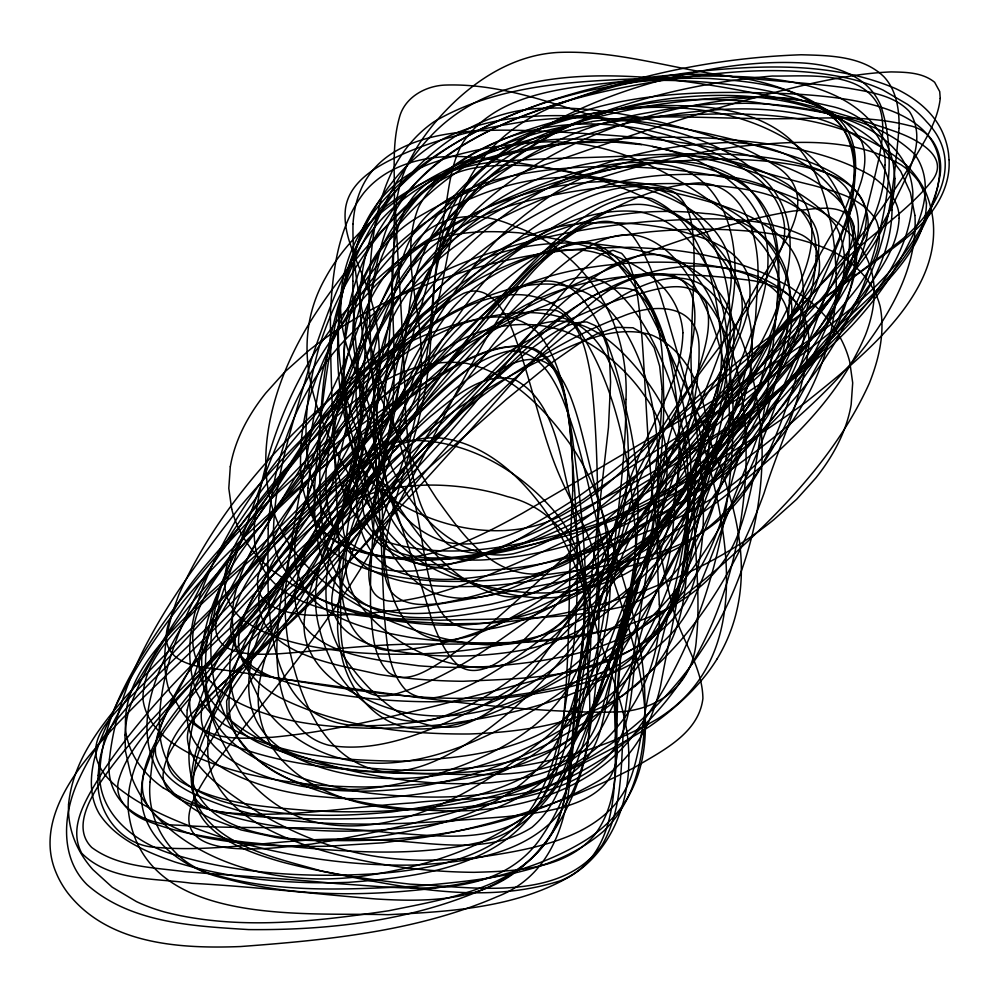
<?xml version="1.0" encoding="UTF-8"?>
<svg xmlns="http://www.w3.org/2000/svg" width="999" height="999" viewBox="0 0 999 999"><rect width="100%" height="100%" fill="white"/><g stroke="black" fill="none" stroke-linecap="round" stroke-linejoin="round"><path stroke-width="1.5" d="M230.294 466.695L228.796 488.311L231.718 509.178M937 189.46C958.004 106.98 850.274 97.565 794.617 93.968C707.317 90.385 614.422 89.648 534.915 130.981C474.6 163.961 429.87 218.893 394.992 277.01C368.194 326.611 338.012 377.859 333.941 435.314A417.282 234.54 -13.2 0 0 335.302 460.564C342.345 504.632 369.967 550.249 415.022 562.937C477.997 574.1 533.141 529.657 583.891 499.1C679.37 430.094 787.999 378.097 872.414 294.605C903.196 262.799 931.08 224.962 938.923 180.432C945.229 157.58 934.152 130.195 908.965 125.549C860.364 113.074 809.602 120.005 760.027 118.556C703.933 118.157 647.502 113.636 591.695 121.553M356.131 442.07C348.601 482.392 323.926 540.434 368.082 568.581C401.985 586.838 442.045 587.187 479.595 586.363C519.455 584.315 559.29 577.622 596.903 564.01A140.547 78.996 -13.2 0 0 634.253 546.166C690.321 513.274 718.181 452.122 758.915 404.245C794.055 359.615 839.422 316.758 848.388 258.004A349.413 196.403 -13.2 0 0 846.54 215.796C842.519 198.888 834.365 183.117 823.276 169.768A303.034 170.33 -13.2 0 0 804.17 151.174C745.591 105.969 666.108 100.862 595.541 112.825A247.315 139.011 -13.2 0 0 555.407 121.528C526.073 129.445 497.365 140.16 470.866 155.157M849.2 209.003C856.355 181.468 857.754 149.488 840.659 125.162C810.114 86.713 755.906 81.718 710.326 78.546A283.266 159.216 -13.2 0 0 669.193 78.983L655.232 79.982A273.589 153.784 -13.2 0 0 620.192 84.403L589.035 90.534A290.047 163.037 -13.2 0 0 520.354 111.501C458.553 135.365 399.338 173.364 364.985 231.456C321.403 305.719 335.676 399.575 376.348 471.778C407.08 519.542 443.656 583.666 504.607 596.403A38.274 21.516 -13.2 0 0 535.377 592.282C608.853 556.043 648.688 476.511 700.799 416.833C734.165 375.362 773.401 338.923 805.456 296.391M936.65 190.372C912.099 271.416 837.512 322.29 770.042 366.208C688.036 416.121 605.294 464.885 522.377 513.286C465.472 544.418 378.022 591.283 328.933 521.578C297.003 469.105 303.047 403.271 319.255 346.591C341.97 273.751 389.622 208.391 455.044 168.369M717.182 658.803C777.047 559.14 712 445.442 669.829 352.722C650.786 316.096 634.69 274.775 601.111 248.788C585.889 237.25 564.947 242.345 551.311 253.921C523.976 276.461 505.344 307.28 487.087 337.15C448.489 402.997 417.182 472.789 378.633 538.661C342.782 601.198 299.488 659.065 253.933 714.784C232.405 741.957 208.679 768.144 193.531 799.625C164.423 866.17 278.996 847.177 311.313 844.13C429.245 824.45 547.789 791.108 649.462 726.523A269.143 151.274 -13.2 0 0 717.17 658.803M647.876 674.05C687.399 635.314 687.662 577.322 687.649 525.924C688.761 467.632 718.144 415.209 727.509 358.441C736.126 306.768 725.898 248.639 689.26 209.403C644.068 161.788 575.786 198.813 532.167 228.671C470.517 272.215 415.459 326.823 377.61 392.532C346.591 450.711 317.657 510.389 275.774 561.863C261.089 583.166 245.829 605.194 240.047 630.819C231.818 662.212 258.753 687.949 284.852 699.949C342.232 727.06 406.868 734.452 469.705 733.978C522.814 732.03 578.184 724.163 623.726 694.854L635.189 686.113M470.204 155.607C441.446 173.514 416.658 196.915 392.27 220.192A756.056 424.962 -13.2 0 0 319.131 308.192C269.805 380.244 237.287 486.688 301.586 560.427C335.077 597.527 381.143 620.704 428.671 634.44C476.073 648.438 537.812 654.957 572.04 610.889C594.33 583.466 605.968 549.562 618.743 517.095C633.304 477.16 652.996 439.185 677.422 404.395C711.55 354.258 753.546 308.841 779.07 253.296C794.729 223.739 775.137 188.524 748.763 172.015C671.965 122.115 565.446 105.669 481.98 148.739C431.293 174.088 390.809 219.892 375.886 274.962C362.15 320.092 366.608 367.757 360.951 414.023A822.127 462.112 -13.2 0 1 356.131 442.07M538.299 130.32C468.856 167.482 416.196 232.755 408.803 313.074C402.085 357.917 398.726 403.446 386.7 447.34C381.705 466.308 375.686 485.114 373.251 504.645C361.775 559.89 425.611 560.976 463.012 556.206C531.63 548.401 599.15 529.395 661.6 499.862A312.525 175.662 -13.2 0 0 701.186 478.184C762.487 440.621 812.986 386.001 846.353 322.365A769.779 432.679 -13.2 0 0 864.597 282.242C883.041 226.711 899.912 162.675 880.643 105.345C866.832 72.815 828.446 63.599 796.415 62.687C749.999 61.001 703.746 68.981 659.015 80.844A313.986 176.486 -13.2 0 0 538.274 130.307M600.761 672.839C645.366 656.967 678.034 615.958 683.129 568.681C688.286 535.014 692.419 501.036 702.884 468.469C713.199 432.992 725.586 397.552 727.484 360.339A562.837 316.358 -13.2 0 0 725.449 321.978A588.773 330.931 -13.2 0 0 718.331 292.869C706.318 255.369 678.658 217.732 637.3 211.551C583.154 206.581 533.828 237.088 489.473 264.236C436.301 299.363 386.925 340.946 346.478 390.372C312.512 432.33 282.605 477.497 246.666 517.857C221.553 551.635 105.569 655.082 207.567 667.969C331.356 682.717 459.715 721.128 582.405 679.707A176.511 99.213 -13.2 0 0 600.774 672.851M641.67 144.668L616.433 142.233L575.923 142.545A241.358 135.664 -13.2 0 0 534.153 147.365C482.892 156.356 430.532 173.127 391.67 209.241C359.652 238.724 340.384 278.821 325.649 319.106A2407.353 1353.133 -13.2 0 0 311.563 359.141C295.042 417.257 273.401 476.136 273.389 537.175C277.247 589.46 335.277 609.827 379.083 618.169A284.378 159.84 -13.2 0 0 412.437 622.901C502.21 634.103 596.678 604.919 652.684 531.493C696.94 480.881 718.718 416.333 743.181 354.907C759.74 312.15 779.819 262.687 759.29 217.732A280.894 157.892 -13.2 0 0 741.058 191.333C696.803 145.717 628.771 139.585 568.681 139.011C499.812 139.56 433.766 169.056 381.356 212.575A312.437 175.612 -13.2 0 0 357.417 234.902A300 168.619 -13.2 0 0 325.524 277.772C278.871 359.64 329.52 450.899 378.084 518.444C396.74 546.628 424.625 568.381 457.018 578.421A262.512 147.552 -13.2 0 0 487.45 586.713C549.512 600.899 623.626 593.119 665.908 540.372C707.779 488.686 749.238 436.538 789.06 383.241C817.494 338.536 864.135 280.132 835.576 225.2C792.294 171.766 715.309 161.913 652.335 146.453M193.794 755.569C222.028 768.868 252.622 776.073 283.316 780.968A413.673 232.517 -13.2 0 0 365.522 787C455.631 784.852 573.738 773.451 619.88 683.328C661.788 615.122 695.729 537.225 690.247 455.469C685.789 396.303 668.818 337.487 638.836 286.126C627.597 268.606 613.823 250.274 593.194 243.619C569.83 237.7 548.563 253.908 531.93 268.281C461.014 337.475 407.58 422.889 332.267 488.024C289.186 527.872 243.257 564.522 200.649 604.894C175.512 631.056 143.319 659.54 142.919 698.701C145.105 718.855 159.478 734.577 175.749 745.229A242.445 136.276 -13.2 0 0 193.806 755.569M163.299 787.886C249.138 837.886 359.103 838.186 454.32 820.554C499.463 810.614 546.79 790.159 571.078 748.613C626.298 648.813 654.57 530.157 627.884 417.282C618.468 375.199 608.741 330.419 580.407 296.516C535.489 250.112 479.17 319.955 447.04 348.464C369.518 432.505 294.355 518.956 208.117 594.43C171.204 632.579 118.644 675.374 126.149 734.502M809.914 301.236L789.56 286.626L765.696 274.138A321.578 180.757 -13.2 0 0 665.809 249.3L631.393 247.277L595.691 247.939A321.578 180.757 -13.2 0 0 473.951 268.531L438.598 279.87L404.695 293.419A321.578 180.757 -13.2 0 0 307.605 351.561L284.815 371.928L265.672 393.206A321.578 180.757 -13.2 0 0 230.319 466.695M905.868 164.698C838.923 107.967 741.882 111.676 659.39 116.271A431.73 242.67 -13.2 0 0 583.903 127.048C553.871 133.067 524 140.347 495.179 150.787C465.01 161.801 433.229 177.41 418.444 207.555C398.951 256.918 422.39 309.428 421.303 360.177C423.089 420.129 397.028 475.487 378.321 531.068C367.42 560.177 355.931 609.852 405.681 600.124C449.225 592.969 489.897 574.612 530.207 557.417C626.448 513.848 720.604 464.41 806.093 402.023C865.634 354.17 962.337 279.683 925.461 191.646M210.739 681.655C166.358 635.526 213.836 575.649 247.228 539.91C300.886 483.441 361.551 434.29 417.807 380.507C457.629 343.219 493.818 302.31 533.166 264.548C557.355 242.133 582.842 219.156 614.535 208.167A43.769 24.6 -13.2 0 1 646.178 204.895C681.468 210.302 708.666 237.637 727.122 266.533A542.245 304.795 -13.2 0 1 742.057 295.991C777.459 380.681 710.614 458.229 694.068 538.536C684.115 576.261 672.552 615.359 645.841 644.979C595.966 697.577 520.192 712.699 451.423 723.388A368.444 207.093 -13.2 0 1 370.204 728.234C325.137 727.11 278.421 722.926 237.612 702.21A208.104 116.97 -13.2 0 1 210.814 681.618M163.249 787.911A227.735 128.009 -13.2 0 1 126.286 734.465M454.932 168.294A219.33 123.277 -13.2 0 1 591.695 121.741M905.918 164.673A268.818 151.099 -13.2 0 1 925.386 191.658M647.851 674.038A167.145 93.956 -13.2 0 1 635.214 686.113M849.275 209.003A494.355 277.872 -13.2 0 1 805.331 296.366M231.743 509.178A321.578 180.757 -13.2 0 0 271.603 569.954L291.933 584.565L315.796 597.052A321.578 180.757 -13.2 0 0 415.684 621.89L450.099 623.9L485.801 623.251A321.578 180.757 -13.2 0 0 607.542 602.659L642.894 591.321L676.798 577.772A321.578 180.757 -13.2 0 0 773.888 519.63L796.665 499.263L815.821 477.984A321.578 180.757 -13.2 0 0 851.173 404.495L852.696 382.879L849.774 362.013A321.578 180.757 -13.2 0 0 809.889 301.236M98.152 775.311C94.73 810.651 120.417 846.69 157.68 847.477C226.211 853.158 294.318 835.326 362.962 839.747C418.281 838.323 482.03 859.128 531.967 827.334C565.459 798.85 569.967 751.86 581.655 712.212C593.968 663.461 608.104 614.335 608.466 563.661C608.891 519.517 593.481 476.236 567.669 440.684C542.32 406.156 509.165 372.789 465.934 363.224C389.185 353.771 330.632 419.667 283.704 470.804C232.705 530.981 189.648 597.302 148.114 664.223C132.168 691.832 112.075 717.844 102.497 748.676A273.002 153.446 -13.2 0 0 99.238 763.261L98.152 775.311M150.075 781.992C146.004 824.15 173.863 865.509 215.709 875.037C280.694 893.693 349.45 889.31 416.196 886.225C480.419 879.919 552.135 875.474 603.296 831.455C639.185 797.377 646.028 744.879 644.867 697.801C643.818 618.468 608.516 545.679 590.796 469.592C584.59 444.842 579.557 419.68 570.204 395.866C564.023 381.106 555.382 364.223 538.673 359.752C513.561 356.468 492.42 375.062 473.326 388.648C447.964 408.778 424.662 431.343 401.348 453.758C329.096 527.36 244.143 590.122 185.614 676.111A471.341 264.935 -13.2 0 0 161.601 724.412A510.839 287.138 -13.2 0 0 152.697 757.542L150.075 781.992M352.934 281.268C351.76 327.997 361.213 374.225 360.564 420.941C360.277 454.258 350.699 486.413 340.634 517.869C323.139 564.772 316.233 621.653 348.976 663.836C373.738 697.976 412.587 732.941 457.917 726.473C521.078 707.067 551.66 639.785 588.823 590.696C623.813 538.311 663.523 489.373 702.409 439.885C733.391 397.952 769.954 355.756 779.407 302.884C784.715 269.468 763.261 240.085 737.349 221.641C678.408 173.976 606.78 133.878 528.234 143.169A217.445 122.215 -13.2 0 0 496.116 146.666C475.986 149.813 456.019 154.395 436.875 161.451C384.677 177.56 351.348 227.285 352.934 281.268M379.27 353.184C380.656 398.451 370.03 444.155 379.707 488.998C386.775 520.866 409.078 547.115 436.313 564.16A339.76 190.971 -13.2 0 0 458.379 576.435C487.774 590.384 520.292 599.637 553.071 597.589A62.75 35.265 -13.2 0 0 586.563 589.735C668.393 550.362 702.859 459.29 763.036 396.278C802.484 348.002 849.412 300.986 866.383 239.273C881.555 172.365 794.455 157.293 748.576 143.506C671.565 123.327 590.884 109.378 511.525 123.726A302.56 170.067 -13.2 0 0 475.374 130.807C445.379 137.937 415.584 147.003 388.099 161.176C369.318 171.054 349.063 185.352 345.579 207.904C342.769 228.783 351.66 248.739 359.203 267.682C371.303 294.593 378.971 323.564 379.27 353.184M382.28 508.791C383.703 554.308 382.205 633.291 442.257 640.509C474.3 639.822 502.959 622.689 529.795 606.843C565.709 584.203 599.013 557.692 630.956 529.795A1167.781 656.393 -13.2 0 0 679.195 484.827C767.095 402.947 823.039 294.33 861.076 181.83C865.009 168.394 867.169 153.247 860.876 140.16C842.07 109.778 804.332 100.537 772.015 91.858C723.139 81.294 672.827 78.584 622.964 81.369C567.907 87.775 497.777 91.783 463.324 141.958C453.946 157.83 450.537 176.236 447.702 194.206C431.543 300.287 381.081 399.812 382.28 508.791M392.12 271.416C391.533 334.852 401.848 400.174 381.493 461.738C367.844 508.004 337.462 548.938 331.893 597.477C329.495 632.117 367.282 646.753 395.616 650.998C432.48 657.504 470.379 657.479 507.43 652.509C552.322 646.902 596.553 627.747 626.286 592.782C657.979 556.281 676.373 510.988 700.761 469.767C733.94 413.062 780.519 366.121 819.804 313.861C844.492 280.594 872.976 234.927 849.899 193.519L848.126 190.609A111.563 62.712 -13.2 0 0 844.642 185.926C831.555 172.04 812.237 166.845 794.292 162.45C742.944 151.124 689.959 153.309 637.799 155.407C592.132 158.192 546.291 157.642 500.674 161.401C476.361 163.474 451.723 168.294 430.581 181.081C400.437 200.275 392.445 238.049 392.12 271.416M587.549 636.375C586.838 674.15 593.656 712.212 586.638 749.712A507.979 285.527 -13.2 0 1 580.344 774.974C568.568 811.25 548.439 845.803 518.406 869.904C478.708 901.897 424.575 901.922 376.223 898.988C314.735 893.943 253.446 886.637 191.82 883.278C154.97 877.984 110.04 881.555 81.756 853.271C66.796 825.499 88.836 795.154 102.735 771.64C140.197 716.058 187.088 667.544 236.326 622.34C311.313 555.819 384.877 487.712 455.656 416.708C481.356 392.058 507.18 367.382 535.464 345.666C550.899 334.94 567.082 321.428 586.975 322.003L596.078 325.986L602.722 334.465L607.167 346.94L609.702 362.949L610.589 382.018L608.466 427.422L590.347 587.624L587.549 636.375M732.904 402.897C735.401 516.52 706.455 633.291 639.66 726.36C595.629 792.856 510.839 814.684 434.952 810.476C387.387 808.753 339.573 800.686 295.554 782.105C273.164 771.827 250.412 758.691 237.263 737.1C230.032 724.412 228.022 709.365 229.408 694.967C234.84 645.991 264.985 604.045 296.291 567.732C351.611 505.756 415.272 451.998 472.652 391.995C514.398 350.299 553.708 305.045 602.722 271.541C626.823 255.045 660.664 246.216 685.814 265.434C723.363 300.062 729.332 354.732 732.904 402.897M949.05 159.69C950.898 192.258 929.045 219.967 904.857 239.211C852.085 280.095 795.092 315.434 745.391 360.352C688.211 408.204 633.166 458.966 571.553 501.211C534.977 524.562 492.907 550.661 447.577 542.42C410.514 532.779 386.113 498.913 371.503 465.497A623.151 350.262 -13.2 0 1 361.975 437.812C351.436 399.363 356.518 358.953 364.947 320.654C372.103 291.221 375.711 260.901 385.377 232.118C419.642 141.371 532.13 110.814 615.109 86.413A411.089 231.069 -13.2 0 1 700.661 71.179C765.584 64.76 834.315 62.525 895.554 88.561C915.983 98.314 935.214 113.499 943.693 135.127A231.481 130.107 -13.2 0 1 948.513 153.409L949.05 159.69M360.152 294.068C357.592 369.33 396.903 437.225 436.413 498.426C460.214 531.231 488.174 572.827 533.091 574.088C593.156 565.384 630.282 508.503 668.194 466.92C723.326 399.163 775.561 328.671 838.074 267.357C866.845 236.488 904.282 214.585 931.105 181.893C952.272 156.556 915.434 138.724 895.903 131.756C820.454 105.27 741.733 87.675 662.312 78.684C584.565 71.691 493.131 73.701 434.29 132.505C408.354 158.629 389.435 191.021 375.399 224.837A544.193 305.881 -13.2 0 0 361.626 277.148L360.152 294.068M141.558 789.56C137.712 836.975 183.204 869.18 224.8 878.471C291.059 896.602 360.926 896.515 428.758 888.848C482.842 881.393 537.937 869.517 584.989 840.621C682.504 779.183 639.572 658.141 610.164 570.616C592.719 514.198 585.102 454.92 562.949 399.95C553.384 376.923 536.463 347.34 507.117 351.386C461.875 362.837 430.569 401.361 399.15 433.254C325.761 515.172 263.311 606.006 192.62 690.159C174.063 713.111 154.595 736.7 145.717 765.346A261.089 146.753 -13.2 0 0 141.546 789.56M215.921 623.289C212.487 658.266 257.193 654.532 279.945 653.721C328.771 650.112 377.435 643.418 426.498 644.118C472.402 643.968 518.531 644.617 564.148 638.636C591.783 634.815 621.016 629.32 642.457 610.002C679.732 573.776 669.63 517.632 679.245 471.191C690.534 410.851 726.161 357.729 733.416 296.391C739.285 250.262 730.656 190.821 683.366 169.405C621.303 148.814 556.068 178.022 499.113 201.736A369.655 207.78 -13.2 0 0 458.404 222.802C374.975 266.92 317.207 346.029 282.38 432.03C265.397 470.941 251.361 511.038 237.312 551.073C229.97 574.987 218.219 598.076 215.921 623.289M304.358 619.692C301.398 647.702 319.78 672.627 342.782 686.538A254.171 142.869 -13.2 0 0 368.831 700.324C447.502 737.462 539.91 704.457 596.977 643.943C661.588 586.138 691.92 503.896 725.124 426.448A777.259 436.888 -13.2 0 1 744.854 391.046C766.358 355.931 791.433 322.789 808.74 285.252C819.317 262.812 826.248 231.268 804.807 212.737C771.39 188.012 727.447 186.301 687.499 183.741C633.766 182.48 579.782 187.862 527.634 200.986C471.366 214.498 415.109 245.979 390.646 300.899C370.392 345.03 366.396 394.006 358.304 441.283C352.622 478.246 341.695 514.21 326.398 548.301C316.92 571.303 306.381 594.58 304.358 619.692M314.36 490.921C314.198 526.048 316.121 566.62 343.768 592.107C385.077 624.437 442.632 612.749 490.172 604.345A246.753 138.699 -13.2 0 0 533.129 592.532C581.593 577.135 627.672 550.224 658.553 509.04C695.092 457.754 726.947 403.121 757.904 348.326C785.988 297.902 811.55 223.376 762.175 177.372C733.303 150.075 694.73 136.039 656.743 126.873A374.513 210.502 -13.2 0 0 621.366 120.255C562.3 112.687 498.788 111.701 444.08 138.424C398.151 162.138 369.642 208.716 353.072 256.169C328.883 331.855 320.142 411.963 314.36 490.921M584.527 602.26C584.328 652.934 575.224 702.984 571.453 753.421C570.591 810.314 556.58 873.775 497.115 896.69C416.471 931.48 327.322 940.034 240.584 946.54C180.182 948.875 107.88 944.667 67.645 892.806A267.145 150.162 -13.2 0 1 56.181 872.864C37.113 828.571 66.034 782.854 94.018 749.887C129.783 707.654 171.678 671.303 210.839 632.355C250.649 595.392 281.231 548.938 325.274 516.545C368.619 484.328 426.049 480.219 477.672 489.273A226.174 127.123 -13.2 0 1 507.567 496.665C555.344 507.679 588.211 553.646 584.527 602.26M615.259 738.061C615.796 788.898 616.258 857.941 560.414 880.743C482.729 905.706 399.275 886.563 321.541 871.066C273.152 856.805 194.605 842.669 191.196 779.42C194.83 724.2 232.617 679.258 264.31 636.675C302.41 589.023 344.305 544.542 381.78 496.378C421.291 445.641 468.956 401.236 523.638 367.22C554.907 347.465 587.437 329.245 622.227 316.446C652.272 303.646 697.789 301.848 699.025 345.729C700.611 409.365 674.612 469.418 656.218 529.208C643.556 567.469 630.057 605.694 622.639 645.404A1070.254 601.573 -13.2 0 0 618.806 670.242L616.108 702.971L615.259 738.061M625.961 399.463C625.973 461.863 616.021 523.638 610.252 585.639C608.816 644.792 588.099 705.381 539.597 742.419C475.661 792.594 389.598 844.217 305.532 819.555C250.387 799.387 214.423 744.193 204.221 688.086C191.883 624.537 226.885 565.147 266.795 518.843C291.596 487.612 315.884 455.569 333.641 419.692C360.814 365.422 373.738 304.483 407.242 253.371C430.731 213.424 476.511 208.466 514.697 226.398C588.086 251.885 629.432 323.626 625.961 399.463M694.38 492.457C692.644 541.483 701.46 590.496 696.378 639.447C693.518 685.314 656.73 712.574 612.3 712A161.151 90.572 -13.2 0 1 603.096 712.2L590.871 712.125C486.176 709.702 382.592 692.282 278.996 678.421C258.167 676.198 237.612 662.737 234.89 640.696A313.211 176.049 -13.2 0 1 234.166 598.576C242.944 554.745 270.392 517.981 296.453 482.817C327.697 442.507 359.378 402.51 388.811 360.839C436.251 290.796 505.694 222.64 596.028 222.914C625.874 221.853 655.906 224.825 684.827 232.355C709.128 239.285 737.474 249.088 747.739 274.525C756.855 308.241 736.713 340.509 725.074 370.966C707.929 409.303 694.68 450.062 694.38 492.457M853.983 226.348C853.633 248.651 840.309 267.982 830.706 287.312C808.628 326.91 790.184 368.394 773.713 410.601C744.392 491.908 702.734 570.504 638.361 629.595A595.242 334.578 -13.2 0 1 577.634 680.381C496.253 740.109 370.829 806.78 280.682 725.561A291.82 164.036 -13.2 0 1 260.264 700.948L251.798 683.004L249.3 673.813A209.278 117.632 -13.2 0 1 249.088 646.765C260.452 597.677 299.575 562.4 326.448 521.64C361.65 469.792 385.427 409.016 433.578 366.933C491.171 319.205 561.8 290.784 629.045 259.64A501.985 282.155 -13.2 0 1 660.839 247.315C703.995 231.968 748.051 218.419 793.331 211.014C812.362 209.715 848.388 200.087 853.983 226.348M68.569 804.332C67.92 817.319 70.355 830.369 75.4 842.344A283.216 159.191 -13.2 0 0 92.87 869.617L112.225 887.199L136.413 901.573A215.309 121.029 -13.2 0 0 164.311 911.937C237.762 930.818 314.81 921.565 388.773 910.751C449.987 898.126 529.008 886.662 557.629 822.514C575.087 773.863 570.104 720.853 579.258 670.479C583.416 628.496 590.609 584.015 574.188 543.668A366.246 205.856 -13.2 0 0 558.903 516.845C522.202 471.091 464.385 436.838 404.345 440.771C342.307 450.025 304.795 506.768 265.996 550.137C227.322 595.966 182.218 635.701 141.234 679.357C109.253 715.109 73.439 754.407 68.569 804.332M109.453 759.153C104.246 800.873 139.573 824.837 177.972 825.174C249.201 830.194 320.879 824.275 391.945 833.016C441.758 835.651 506.555 846.977 540.809 800.748C570.741 756.33 574.537 700.474 582.492 649.063A1632.453 917.569 -13.2 0 0 585.402 603.433C586.55 546.765 579.145 490.409 571.977 434.328C566.196 399.388 561.363 361.426 538.186 333.104C508.841 302.547 461.213 321.653 429.582 338.399C355.756 380.794 294.917 442.107 240.185 506.555C182.917 581.006 119.793 662.687 109.453 759.153M124.962 735.064L125.487 751.323L130.857 774.862A339.473 190.809 -13.2 0 0 186.064 841.233C224.763 866.782 271.478 878.171 317.482 878.908A195.692 110.002 -13.2 0 0 356.044 877.035C419.867 868.655 485.264 849.475 535.651 807.891C569.343 779.732 576.336 734.302 580.307 693.156C584.902 654.095 597.902 616.008 597.215 576.386C596.503 541.483 575.599 512.012 562 481.168A990.009 556.468 -13.2 0 1 550.998 453.708C537.512 415.147 529.095 374.987 514.897 336.663C507.367 315.821 491.483 281.98 463.798 293.294C433.778 308.666 413.648 337.275 392.357 362.437C368.519 392.545 346.029 423.688 322.252 453.846C259.265 539.572 164.648 607.005 128.859 710.227A314.498 176.773 -13.2 0 0 124.962 735.064M319.692 449.375C320.467 504.47 314.173 580.844 373.826 608.803A105.332 59.203 -13.2 0 0 408.591 617.145C442.17 619.605 475.786 614.06 508.341 606.206A268.631 150.999 -13.2 0 0 547.639 594.58C610.701 574.313 671.852 533.279 694.155 468.106C715.409 410.264 720.242 346.416 752.734 292.844C772.964 255.619 830.181 198.476 773.164 164.335C739.547 142.445 699.987 132.455 661.588 122.49C623.576 113.337 584.527 106.581 545.279 108.279C476.498 108.716 418.381 155.345 381.968 210.389A523.101 294.018 -13.2 0 0 371.128 227.485C332.242 294.243 320.467 373.139 319.692 449.375M394.318 204.92C394.642 305.731 383.429 406.031 375.162 506.356C372.477 539.547 369.755 572.814 370.592 606.131C372.277 628.746 371.878 655.244 388.711 672.639C407.405 685.514 429.333 668.955 445.429 659.19C477.097 637.137 505.457 610.826 534.115 585.089C594.055 529.545 656.181 476.448 718.431 423.526C767.607 380.294 818.993 338.311 858.803 285.864C871.49 267.07 885.776 243.456 876.223 220.28C869.442 208.953 858.441 201.586 846.653 196.216C835.651 191.646 824.163 188.399 812.686 185.29C741.57 168.282 672.827 143.094 603.758 119.368C552.047 103.234 499.425 82.979 444.405 85.102C424.538 86.139 404.033 97.977 399.213 118.257C391.446 146.453 395.154 176.099 394.318 204.92M616.995 724.138C616.346 761.975 618.406 804.245 593.918 835.813C564.535 869.53 515.496 871.153 474.038 872.327C420.154 871.852 366.208 864.023 314.648 848.263C277.847 836.001 238.274 819.28 217.07 784.852A215.772 121.279 -13.2 0 1 208.641 761.6C203.521 725.898 220.23 691.733 237 661.35C256.581 627.459 279.595 595.704 303.271 564.585C351.149 506.456 393.681 442.919 450.449 392.844A361.913 203.421 -13.2 0 1 478.946 370.929C522.677 340.921 570.454 316.733 620.454 299.088C645.391 293.519 689.972 272.115 706.181 303.109C713.336 328.846 702.397 355.169 695.591 379.82C673.526 450.537 646.665 519.942 630.744 592.432A1628.457 915.334 -13.2 0 0 621.191 650.287L617.819 692.007L616.995 724.138M628.771 755.893C630.107 801.822 611.538 850.773 571.216 875.736C516.221 907.991 450.274 911.587 388.099 914.697C303.409 912.187 142.22 927.821 128.322 810.601A303.434 170.554 -13.2 0 1 129.608 786.85C141.621 727.047 191.259 685.901 229.995 642.469A1077.684 605.756 -13.2 0 0 248.264 622.19C281.468 583.965 311.788 543.356 344.955 505.094C371.853 473.951 399.637 443.406 430.631 416.271C454.233 397.577 481.705 371.391 514.423 379.445C555.556 401.311 559.403 456.106 570.217 496.416C579.857 544.118 585.664 592.757 599.837 639.435C611.725 677.572 628.821 715.184 628.771 755.893M691.595 337.175C686.026 422.639 722.364 512.312 689.36 594.817C668.593 637 623.289 657.255 579.944 668.668C531.256 681.405 482.517 693.943 433.766 706.368C380.469 719.342 326.86 732.167 272.128 737.287C246.229 737.974 214.81 742.419 194.393 722.814C179.857 693.468 202.547 659.265 210.027 631.331C228.122 588.886 252.572 549.6 275.986 509.977C303.446 462.662 331.631 415.259 368.431 374.463A676.023 379.982 -13.2 0 1 406.88 335.227L451.486 297.04A818.006 459.79 -13.2 0 1 494.992 264.635C528.234 241.558 562.674 219.88 599.55 203.034C622.365 194.168 649.075 180.532 673.388 191.683C692.906 205.045 692.944 231.681 694.043 252.897C694.38 281.019 692.107 309.078 691.595 337.175M295.117 593.968C292.857 654.37 375.636 659.54 418.593 665.784A341.308 191.845 -13.2 0 0 489.248 666.445C550.149 661.738 615.322 651.648 663.998 611.713C693.855 586.625 712.05 550.749 723.288 513.998C737.961 454.395 757.941 396.253 772.589 336.675C782.229 286.725 784.602 226.486 747.302 186.788C698.726 144.318 627.847 164.348 572.302 179.708A271.328 152.51 -13.2 0 0 535.501 193.157L523.801 198.214A248.913 139.91 -13.2 0 0 485.352 218.244C413.536 259.191 363.923 332.879 349.338 413.848C341.72 448.014 334.765 482.579 321.341 515.059C311.263 540.821 297.64 565.996 295.117 593.968M344.468 360.801C342.058 413.161 346.004 476.098 399.163 503.234A266.221 149.638 -13.2 0 0 422.277 514.96C467.669 534.265 522.502 538.399 566.396 512.737C616.608 484.503 652.384 438.111 694.28 399.737A873.925 491.221 -13.2 0 1 728.521 369.555C781.443 324.151 841.732 288.461 895.641 244.393C933.94 216.146 967.169 163.749 926.81 121.965A247.839 139.298 -13.2 0 0 907.616 104.42L883.128 90.11A208.017 116.92 -13.2 0 0 853.483 79.595C790.621 64.261 725.037 71.304 661.813 80.544C595.779 91.309 529.095 107.155 470.654 140.859C393.057 184.79 340.971 270.916 344.468 360.801M778.696 267.095C777.921 311.813 772.002 356.281 765.821 400.524C758.591 442.944 754.62 486.363 740.471 527.235C720.729 589.959 655.769 621.915 595.104 632.379C534.64 644.33 472.127 646.203 411.076 637.562C375.212 631.056 335.826 623.351 309.403 596.153C275.562 551.66 308.304 495.117 326.161 450.911C345.979 406.318 361.938 359.777 387.137 317.757C438.536 226.436 534.902 154.158 643.431 159.99A207.605 116.683 -13.2 0 1 676.136 162.313C704.258 166.296 733.978 173.776 754.62 194.555C773.251 213.649 778.646 241.308 778.696 267.095M100.137 766.695C94.518 813.486 137.75 845.591 178.471 855.806C244.206 875.049 313.848 877.946 381.855 873.326C437.974 868.306 503.421 855.356 534.715 802.984C561.85 756.743 565.571 701.573 573.214 649.712A2086.124 1172.576 -13.2 0 0 576.698 603.821C579.045 544.692 574.862 485.526 569.692 426.648C565.871 399.101 562.762 364.198 535.626 349.225C494.018 336.638 453.484 367.882 418.456 386.213C376.611 412.287 336.838 441.683 299.263 473.588A797.264 448.126 -13.2 0 0 265.572 504.245C226.448 542.669 190.397 584.353 158.903 629.27C131.344 670.729 104.346 715.996 100.137 766.695M342.245 573.051C338.012 610.876 354.957 655.931 400.624 650.062C447.889 646.54 492.145 627.222 535.102 608.528C601.023 578.221 664.098 541.57 722.327 498.214C779.345 453.571 836.588 403.022 865.471 334.94C912.911 212.375 755.719 177.335 668.518 169.38C614.622 164.548 559.752 165.285 506.73 177.01C475.749 184.84 443.007 196.166 421.765 221.341C405.806 240.896 399.463 266.021 394.955 290.334C379.258 384.902 350.749 477.385 342.245 573.051M590.759 637C591.171 676.685 576.785 714.397 572.352 753.508C569.393 775.386 566.608 797.577 558.503 818.256C546.84 850.311 518.781 872.801 488.723 886.9C413.723 920.628 330.12 930.419 248.564 929.582C193.319 926.11 130.544 923.188 87.025 884.627C59.54 857.354 63.087 813.661 78.109 781.031C114.46 700.386 191.533 650.873 247.377 585.289C278.634 550.499 308.404 514.185 343.057 482.642C371.178 457.392 406.693 432.367 446.615 438.823C492.982 447.427 527.996 483.953 552.722 521.965C574.075 556.518 589.934 595.928 590.759 637M662.112 389.248C660.114 511.975 619.467 630.032 582.567 745.841C572.002 776.285 561.401 807.279 543.281 834.215C499.275 903.408 406.755 887.711 337.462 883.665C286.451 878.645 235.264 875.836 184.203 871.603C152.934 867.382 118.069 867.045 91.758 847.477C72.915 828.845 88.799 800.811 100.287 782.692C120.504 752.297 145.854 725.798 171.016 699.512A1871.589 1051.997 -13.2 0 1 221.853 649.25L280.107 596.216L400.836 492.395L506.406 399.338L549.837 363.998L579.133 343.619L596.378 334.128L616.77 327.347L633.016 327.772L645.391 334.79L654.183 347.789L659.652 366.146L662.112 389.248M258.766 598.189C257.043 654.944 336.975 664.21 377.722 674.225A421.266 236.788 -13.2 0 0 463.186 681.281C533.853 677.984 628.221 678.383 671.553 611.663C690.359 579.757 692.407 541.945 701.073 506.73A1076.135 604.882 -13.2 0 1 711.051 471.803C727.809 421.029 753.271 373.788 778.333 326.76C796.503 289.685 824.824 245.592 805.256 203.696A146.079 82.105 -13.2 0 0 787.687 184.403C709.814 136.314 603.384 151.361 533.866 208.129C456.78 263.624 419.755 352.872 372.615 431.655A642.482 361.126 -13.2 0 1 348.826 464.26C317.095 507.155 270.916 544.105 258.766 598.189M308.004 487.949C302.098 546.603 372.789 557.742 416.221 559.228A225.299 126.636 -13.2 0 0 447.452 558.965L458.004 558.254A209.79 117.919 -13.2 0 0 486.263 554.795C621.166 534.178 726.41 439.135 823.363 350.362C866.533 308.142 913.049 256.456 912.836 192.382C908.453 129.62 834.727 111.264 783.216 105.519A279.658 157.193 -13.2 0 0 745.079 103.259L718.431 103.796A280.145 157.467 -13.2 0 0 650.237 112.313C549.925 128.659 458.691 187.812 406.118 275.212A1967.868 1106.105 -13.2 0 0 388.623 301.86L366.895 337.625L352.21 364.435A1246.515 700.649 -13.2 0 0 330.657 410.289C320.604 435.264 309.902 460.764 308.004 487.949M599.188 613.111L597.302 666.183A2005.817 1127.434 -13.2 0 1 593.056 708.403C587.849 746.553 581.743 787.612 555.606 817.744C519.318 856.23 462.437 862.724 412.362 865.084C345.666 866.17 278.971 855.456 215.434 835.351C181.343 823.488 146.653 810.289 118.007 787.761C108.804 780.094 100.05 770.828 96.703 759.04C91.396 738.024 108.029 720.516 120.941 706.256C234.128 596.241 326.511 466.171 447.127 363.574C478.821 340.846 514.535 302.672 557.192 310.814C581.043 322.202 586.138 351.561 590.696 374.962C600.187 453.908 596.803 533.753 599.188 613.111M659.34 604.183C662.287 656.106 640.134 707.23 602.522 742.594C541.87 799.687 449.338 801.947 371.153 793.343A377.884 212.4 -13.2 0 1 296.728 776.373C262.462 763.636 218.731 745.204 209.39 705.806C197.989 650.599 212.525 592.432 240.11 544.143A553.346 311.026 -13.2 0 1 287.3 479.857C356.78 404.82 445.866 351.036 538.099 308.441C580.794 291.945 626.236 266.671 673.351 275.474C695.704 283.816 696.34 311.526 693.905 331.506C689.71 364.448 679.882 396.291 671.877 428.434C654.295 485.464 656.206 545.367 659.34 604.183M757.991 276.224L755.556 318.094A1099.562 618.044 -13.2 0 1 745.504 371.316C721.103 470.729 655.856 552.185 615.459 644.73C605.057 666.907 599.875 690.958 590.784 713.598C574.525 749.787 528.633 758.041 493.793 765.034C433.966 773.601 372.702 771.678 313.411 760.089C282.542 751.66 243.331 745.192 227.073 714.06L226.598 701.036L231.019 690.184L284.99 611.475L315.284 562.499L341.271 514.385L378.584 435.277L400.761 395.267L419.18 368.032L441.683 340.172L469.293 311.513L497.465 286.438A619.979 348.476 -13.2 0 1 537.599 255.519C586.425 223.089 638.561 186.388 698.938 182.892C745.591 183.828 759.028 238.286 757.991 276.224M894.942 178.596C894.242 232.392 853.109 273.751 818.631 310.539C770.329 359.44 718.181 404.283 666.733 449.8C619.717 489.223 574.999 538.436 513.386 553.708C470.404 561.638 432.13 530.694 409.066 497.465A545.579 306.668 -13.2 0 1 400.462 484.128A539.185 303.072 -13.2 0 1 387.038 456.043C370.005 405.319 371.241 350.711 369.043 297.852C370.03 235.09 377.809 161.076 433.666 121.978C512.15 75.812 608.716 81.643 696.578 76.061C763.036 75.924 851.76 76.124 886.687 144.343A271.428 152.56 -13.2 0 1 893.356 164.523L894.942 178.596M353.009 224.001C350.961 323.414 398.426 414.747 416.533 510.964C422.577 539.323 425.075 568.531 434.278 596.141C450.312 655.057 524.438 622.302 559.84 602.297C625.836 564.285 683.978 514.098 736.65 459.403C783.903 407.592 830.119 351.448 852.11 283.791C861.15 252.71 858.416 214.785 831.405 193.319C809.34 174.675 781.668 164.573 754.22 156.831C689.235 139.96 621.89 135.564 555.107 131.781C480.094 128.347 359.802 121.116 353.009 224.001M635.764 538.961L634.565 571.416L632.754 587.674A907.304 509.977 -13.2 0 1 622.252 637.162C611.338 671.241 599.5 706.231 577.609 735.064C533.304 789.46 457.442 802.422 391.845 811.925C334.815 817.507 275.886 817.719 220.617 800.798C204.37 794.779 187.537 787.562 175.986 774.125C165.285 761.987 160.427 745.816 159.415 729.894C158.104 665.147 188.898 605.444 220.492 550.836C261.401 484.84 311.251 424.338 369.081 372.465C418.057 332.879 511.051 255.557 570.591 318.344C617.07 380.194 630.856 463.636 635.764 538.961M733.84 339.285C730.806 405.731 707.467 469.118 691.87 533.254C678.945 594.18 658.329 657.866 606.88 697.452A284.228 159.753 -13.2 0 1 575.312 720.991C505.931 766.395 418.931 791.395 336.688 771.852A218.856 123.014 -13.2 0 1 307.542 762.624C186.85 715.846 282.33 581.868 325.974 513.786C365.884 455.219 378.758 383.878 413.149 322.615C450.112 251.423 536.363 235.776 609.078 245.617A267.407 150.312 -13.2 0 1 649.999 253.197C692.007 261.039 737.012 291.745 733.84 339.285M254.57 523.014C245.991 621.028 373.539 617.682 439.622 620.217C498.901 618.531 559.19 620.217 617.507 607.817C670.754 597.09 697.265 544.83 715.434 498.888C740.059 438.436 786.987 385.202 791.845 317.994A369.518 207.705 -13.2 0 0 789.997 292.02C782.442 246.616 744.767 212.063 702.522 197.652A253.059 142.233 -13.2 0 0 673.538 189.073C564.984 162.525 451.486 208.641 372.652 283.329A446.703 251.086 -13.2 0 0 338.386 319.418C292.083 377.335 263.948 449.787 254.57 523.014M277.148 638.448C275.012 678.546 283.054 733.366 328.771 745.254C380.544 753.995 431.093 730.057 476.735 708.441A334.653 188.099 -13.2 0 0 517.994 684.415C553.883 661.363 586.238 630.619 603.608 591.033C618.768 557.517 626.311 520.829 644.954 488.836C673.151 438.099 714.173 394.692 735.189 340.035C758.828 285.177 719.155 238.124 673.264 212.55C615.671 179.595 548.026 159.053 481.293 166.908C419.667 174.126 382.392 231.93 366.196 286.713C348.426 341.134 340.547 398.189 322.602 452.559C310.589 490.209 296.204 527.185 287.287 565.759A1115.708 627.122 -13.2 0 0 278.908 614.71L277.148 638.448M658.316 461.126C658.741 546.166 623.913 625.524 602.897 706.555C596.728 729.095 584.964 752.697 562.237 762.274C523.226 777.859 480.107 774.4 438.986 774.113C386.401 772.539 333.416 770.841 281.818 759.752A377.06 211.938 -13.2 0 1 256.706 753.396C233.828 746.578 210.876 737.886 192.12 722.727C181.493 715.084 177.248 701.972 169.555 691.857C159.078 659.377 167.07 625.337 178.971 594.442C218.294 506.63 285.702 434.652 358.978 373.788C422.764 325.911 557.804 228.259 621.753 325.711C647.477 365.721 656.892 414.21 658.316 461.126M816.146 255.919C811.126 354.295 739.622 430.769 693.731 512.986C656.268 575.436 595.891 624.85 523.601 639.86C466.833 653.546 407.779 657.167 349.65 652.022C312.138 647.477 272.24 641.67 241.146 618.493C195.142 574.562 257.255 513.299 282.705 476.273C320.429 430.956 354.72 382.917 392.707 337.837C463.524 253.671 559.752 177.934 674.337 174.688A205.994 115.784 -13.2 0 1 706.817 174.862C755.107 175.674 818.468 197.228 816.146 255.919M855.594 166.071C853.958 223.564 831.593 277.772 812.774 331.356C788.036 393.194 776.535 463.998 727.284 512.562C686.325 552.772 627.659 562.799 573.239 571.066C512.862 579.145 450.874 587.325 390.434 575.474A206.618 116.134 -13.2 0 1 361.626 567.22C349.725 562.674 337.987 556.967 328.459 548.364C295.779 515.809 325.312 468.444 343.731 436.513C366.783 399.75 389.098 362.312 404.957 321.765C417.719 291.333 431.655 260.876 452.672 235.127A322.028 181.006 -13.2 0 1 483.753 202.76C510.327 179.258 540.596 160.177 572.514 144.805A286.963 161.289 -13.2 0 1 629.283 122.053L642.132 118.019A303.197 170.417 -13.2 0 1 681.842 107.755C739.248 96.628 856.068 75 855.594 166.071M885.014 165.072C884.59 198.689 869.829 230.519 852.022 258.366C807.891 322.902 747.727 374.063 699.038 434.915A1042.457 585.951 -13.2 0 0 655.868 493.394C628.783 534.09 605.194 577.31 573.876 615.047C550.149 643.793 516.558 669.58 477.385 667.519C431.181 663.935 385.864 639.959 358.166 602.609A227.322 127.772 -13.2 0 1 345.404 564.522C348.127 490.409 411.176 436.526 424.962 365.147C439.061 295.729 423.701 207.68 491.695 161.925C539.335 129.133 597.002 115.509 653.096 105.307C711.45 96.616 772.04 91.883 829.944 106.056C858.328 111.651 887.212 133.666 885.014 165.072M330.494 311.813C329.595 416.683 340.534 521.266 340.771 626.161C340.984 660.227 354.62 708.778 399.325 692.881C453.196 676.123 498.863 640.996 544.118 608.478C636.6 536.088 731.643 458.616 787.649 353.196C805.768 317.395 813.461 268.007 781.355 237.462C763.848 221.266 741.683 211.85 719.243 204.758C671.765 190.097 622.514 182.617 573.863 173.064C537.487 166.271 501.073 158.616 464.036 156.693C427.684 154.783 388.024 163.411 363.936 192.757C337.987 226.573 332.767 270.554 330.494 311.813M572.739 490.921C568.181 569.73 570.891 649 562.637 727.559C558.603 758.853 550.249 790.733 530.681 816.121C487.5 869.33 412.162 877.584 348.301 882.354C289.997 884.39 230.956 879.232 175.012 862.025C146.878 852.147 116.483 839.884 99.413 813.998C86.638 792.482 91.021 765.908 99.126 743.568C119.281 692.507 148.376 645.092 182.605 602.26A697.702 392.17 -13.2 0 1 199.151 582.879C258.416 519.168 325.699 463.361 393.581 409.178C432.28 382.754 471.865 346.516 521.253 345.991C545.054 349.063 557.991 372.365 563.636 393.431C571.915 425.199 572.714 458.279 572.739 490.921M679.645 437.412L677.946 474.3A914.035 513.761 -13.2 0 1 667.869 528.396C647.577 592.782 619.492 657.354 575.849 709.565C529.108 752.359 461.238 758.553 400.724 761.176C341.034 760.551 277.56 756.093 225.05 724.987A182.342 102.485 -13.2 0 1 207.392 709.427L201.835 701.935L196.079 691.158C175.899 631.356 207.717 570.254 236.526 519.08C271.079 463.261 313.723 412.824 361.064 367.445C413.798 319.455 471.84 273.102 541.47 253.084C565.609 248.401 593.131 246.741 614.51 261.039C666.895 301.923 676.073 375.562 679.645 437.412M836.101 273.164C839.684 366.096 786.151 455.007 706.793 501.698A269.605 151.536 -13.2 0 1 661.001 526.036C587.162 556.505 501.71 581.955 421.903 564.897C370.654 548.626 370.479 484.827 354.345 442.944C333.329 375.674 341.546 298.601 385.127 241.808C441.433 165.759 532.142 119.056 625.349 108.354A241.633 135.814 -13.2 0 1 662.649 105.594C703.771 105.12 748.288 108.416 782.692 133.367C807.192 151.398 820.866 180.195 827.734 209.141A928.683 522.002 -13.2 0 1 835.127 254.258L836.101 273.164M914.934 215.447C917.744 262.912 894.18 306.83 866.932 343.981C826.435 396.653 774.874 439.622 720.316 477.047A707.979 397.952 -13.2 0 1 595.941 548.089C546.778 571.016 496.391 593.394 442.682 602.984C424.975 605.606 402.847 606.793 390.684 591.083C377.872 568.643 385.901 541.608 390.784 518.019C402.048 473.326 418.893 429.995 426.136 384.328C430.806 354.633 431.343 324.55 433.778 294.643C435.427 244.518 460.464 197.003 500.874 167.333A250.936 141.046 -13.2 0 1 524.675 150.312C582.717 112.55 652.509 95.405 721.353 95.38A256.543 144.206 -13.2 0 1 759.452 97.415C796.103 101.399 832.929 111.713 863.561 132.842A296.341 166.571 -13.2 0 1 885.489 151.486L900.648 171.216L910.401 192.607L914.934 215.447M628.458 453.071C628.733 518.906 605.594 581.568 588.486 644.243C580.082 673.451 574.537 703.696 561.888 731.505C532.342 800.074 453.359 824.2 385.739 835.401A258.179 145.117 -13.2 0 1 342.52 839.997L314.46 840.534A226.823 127.497 -13.2 0 1 275.599 837.437L241.109 829.957L211.288 818.631A250.1 140.572 -13.2 0 1 173.327 792.594C108.167 722.864 179.096 627.934 221.815 567.107C252.647 526.61 280.22 483.866 306.218 440.159C336.363 390.035 382.342 348.913 438.311 330.232A185.851 104.47 -13.2 0 1 462.549 322.577C497.152 313.998 535.514 306.243 569.717 320.429C595.441 331.78 609.964 358.117 617.669 383.928A738.761 415.247 -13.2 0 1 627.709 435.989L628.458 453.071M721.478 345.642C724.225 427.56 676.173 497.44 643.681 569.018C618.281 618.081 614.323 673.438 601.498 726.136C580.968 810.651 478.496 794.355 413.524 802.846C350.374 806.53 287.063 818.905 223.726 812.362C193.906 810.451 184.465 789.148 198.089 764.56C214.498 730.469 238.773 700.986 258.142 668.631C296.528 608.441 330.382 545.516 368.181 484.965A3542.579 1991.219 -13.2 0 1 419.081 406.993C455.806 353.721 494.305 301.248 539.847 255.082C569.992 227.597 606.518 189.498 651.336 198.589C705.419 222.777 717.694 292.62 721.478 345.642M357.405 483.678C353.646 516.421 361.925 555.819 394.867 570.666C417.195 579.445 441.608 580.769 465.297 578.409C489.011 576.098 512.437 571.378 535.514 565.471A329.92 185.439 -13.2 0 0 567.045 556.368C675.686 523.876 770.766 447.077 818.818 343.581C847.277 284.727 864.822 221.366 879.058 157.767C882.179 141.621 885.089 124.425 879.819 108.404C862.836 69.356 806.755 76.661 772.352 76.024C686.4 83.354 600.973 106.056 524.537 146.441C500.961 159.977 477.747 176.386 463.336 200.012C455.407 212.525 449.587 226.199 443.668 239.735C409.852 318.906 368.469 397.227 357.405 483.678M616.77 744.23C622.24 804.432 550.337 811.6 506.93 816.608C433.166 822.364 358.616 828.446 284.852 819.779A317.582 178.509 -13.2 0 1 251.186 813.648A329.183 185.027 -13.2 0 1 225.599 806.593C198.963 796.74 164.161 785.489 155.694 754.944C153.346 735.689 164.286 718.244 172.415 701.635C213.274 623.638 258.304 547.539 311.588 477.285C354.82 422.352 402.922 367.47 467.17 336.938C503.246 320.654 546.878 319.268 581.768 339.235C598.451 348.251 613.548 360.077 626.673 373.751A457.043 256.893 -13.2 0 1 644.18 395.204C687.362 452.422 660.376 526.386 637.05 585.764C615.871 635.976 610.926 690.559 616.77 744.23M688.261 505.457C686.862 566.358 671.465 625.811 660.639 685.501C652.559 723.176 632.392 759.352 599.313 780.444C507.292 834.053 395.567 845.978 290.871 838.673C255.444 834.065 212.088 825.399 195.392 789.535C182.243 758.129 191.483 722.964 202.884 692.519C233.953 615.159 290.259 551.81 344.33 489.722A1583.315 889.947 -13.2 0 1 379.233 452.647C412.4 419.343 446.078 386.351 482.654 356.768C505.044 339.81 529.994 321.853 559.165 321.079C587.225 321.378 610.963 339.772 629.145 359.54C665.571 398.988 689.098 451.223 688.261 505.457M230.207 659.39C228.534 680.182 232.005 702.085 243.444 719.867C269.455 758.141 321.228 765.496 363.611 771.39C463.261 778.396 570.454 769.954 658.254 718.431C751.61 659.552 729.969 539.685 704.994 450.162C690.496 398.963 676.398 347.64 660.839 296.753C654.245 276.998 647.302 256.968 635.414 239.673C605.444 193.606 555.744 245.879 531.505 270.142C470.092 335.689 417.07 408.603 354.995 473.588C307.23 529.92 243.182 582.829 230.207 659.39M789.36 300.237C787.899 355.944 768.006 409.091 748.713 460.701C729.233 506.855 713.398 554.507 693.256 600.349C665.322 663.686 591.445 685.364 528.546 694.829C461.201 704.457 392.207 704.47 325.187 692.27C289.66 683.266 231.743 673.526 230.532 626.76C237.462 578.858 276.011 544.118 305.569 508.678C344.455 465.809 385.552 424.525 418.631 376.823C454.108 324.2 484.453 261.014 546.378 234.84C596.266 213.798 652.022 207.655 705.644 213.549C752.097 215.809 793.194 251.411 789.36 300.237M326.748 463.836C323.077 500.649 329.695 546.303 366.508 564.435C389.011 573.239 413.873 572.639 437.175 567.407C472.639 559.353 506.393 545.329 539.423 530.357C651.373 475.924 764.322 416.121 851.747 325.786A515.272 289.623 -13.2 0 0 890.321 276.773C909.49 242.495 942.269 192.994 914.672 154.196C872.564 113.399 808.628 110.652 753.721 102.035C685.414 95.055 613.274 101.061 552.21 134.79C528.021 147.752 505.581 163.811 484.915 181.818C404.395 255.407 341.67 354.433 326.748 463.836M395.529 211.863C398.938 280.282 404.183 348.726 405.681 417.332C410.364 460.926 411.725 512.724 447.265 543.781C475.012 562.425 509.752 549.962 537.05 536.85C610.227 499.712 674.375 447.415 737.037 395.055C800.012 341.371 855.194 277.672 893.318 203.883C906.18 176.386 928.346 141.196 909.527 111.626C893.83 94.967 869.517 92.008 848.126 88.137C815.946 83.566 783.466 81.868 751.161 78.521C686.126 73.889 623.326 49.525 557.704 52.46C507.804 55.345 464.71 86.888 433.703 124.176A333.778 187.612 -13.2 0 0 416.945 147.377L408.479 162.487A282.892 159.003 -13.2 0 0 399.975 184.39L396.928 198.277L395.529 211.863M285.439 590.147L285.214 611.55A737.662 414.635 -13.2 0 0 288.661 645.129C298.701 696.69 323.626 761.263 381.993 771.365C417.844 774.15 450.636 754.745 479.345 735.539C509.69 714.073 537.087 688.511 561.026 660.089C601.56 616.545 615.746 558.141 630.606 502.46C644.73 459.278 670.766 421.491 692.906 382.217C712.137 347.103 734.028 309.378 730.943 267.869C727.147 233.541 697.552 210.202 667.881 197.352C635.277 183.004 599.412 176.698 563.886 177.41C532.067 178.084 500.699 185.714 471.565 198.302C390.109 229.658 333.154 306.131 318.256 391.108C307.53 457.442 292.045 523.226 285.439 590.147M663.935 399.987C662.337 503.046 639.685 603.896 625.986 705.656C618.993 752.272 626.598 803.159 601.86 845.454C559.89 903.146 471.466 886.812 410.04 884.14C366.783 879.232 323.489 873.126 281.368 861.862C254.82 854.095 226.91 844.854 207.28 824.375A151.124 84.94 -13.2 0 1 195.954 805.331C186.351 770.741 203.709 736.101 218.793 705.794C253.721 639.073 303.659 581.93 354.657 527.122C421.153 458.054 483.316 384.303 556.293 321.815C578.746 305.307 605.581 279.408 635.664 290.821C666.895 316.458 661.862 363.723 663.935 399.987M682.929 332.704C681.755 380.207 652.397 420.254 636.051 463.336C620.866 500.362 610.064 539.035 601.598 578.109C593.518 614.435 588.848 652.634 569.455 685.177C547.814 722.389 509.552 745.853 470.741 761.975A225.237 126.598 -13.2 0 1 432.842 775.424C386.026 788.598 333.753 797.839 287.325 778.308C254.27 764.185 230.207 733.99 219.256 700.249A513.161 288.436 -13.2 0 1 211.326 635.177C215.522 579.208 245.142 529.632 275.811 484.19C312.35 433.391 341.221 377.697 361.638 318.569C371.953 293.968 385.389 269.368 407.417 253.359C439.647 230.931 481.218 229.995 518.968 232.817C577.172 241.583 677.16 258.791 682.929 332.704M268.194 528.771C267.994 595.891 258.591 716.62 353.122 725.486C429.483 728.283 515.409 705.094 572.727 652.921C597.027 627.971 607.342 593.993 619.68 562.325C643.893 499.825 690.671 449.962 733.129 399.375C759.877 367.682 787.999 336.613 808.691 300.449C820.803 279.97 827.746 248.639 802.097 235.077C754.307 213.386 699.55 218.831 648.576 221.503A457.954 257.405 -13.2 0 0 581.131 230.394C497.34 245.155 412.038 273.714 350.237 334.615C298.676 385.602 272.54 457.305 268.194 528.771M926.46 203.109C926.023 243.257 893.98 273.351 869.005 301.261C839.822 331.406 808.228 359.128 779.42 389.647C725.386 447.689 681.256 514.497 622.939 568.656A1050.036 590.209 -13.2 0 1 586.263 602.235C553.021 630.881 518.431 658.378 480.119 679.994C458.404 690.784 428.821 708.079 406.156 690.446C387.462 670.804 387 641.495 384.39 616.071C382.28 577.584 381.918 539.01 378.434 500.611C374.413 442.744 366.77 381.955 388.723 326.548C411.126 271.99 462.187 236.551 513.573 211.85C584.602 178.684 660.901 157.018 738.548 146.503C792.682 141.146 852.522 136.139 901.31 164.96A148.789 83.629 -13.2 0 1 919.068 182.143L924.225 192.37L926.46 203.109M340.884 295.879L340.584 303.259A414.56 233.017 -13.2 0 0 341.995 324.737C346.341 354.021 360.464 380.432 370.055 408.129C383.241 443.144 382.205 481.88 397.003 516.371C411.463 553.946 455.619 563.249 491.595 559.228C528.721 556.518 565.272 547.789 600.187 535.014A200.712 112.825 -13.2 0 0 668.668 499.225C758.878 436.176 777.659 321.416 832.567 232.717C857.829 192.67 869.829 140.447 823.164 110.24A244.88 137.637 -13.2 0 0 791.408 92.058C712.499 59.828 623.538 76.461 545.279 102.235A323.664 181.93 -13.2 0 0 496.99 121.591C425.262 154.283 347.015 210.227 340.884 295.879M899.063 128.371C893.331 187.3 888.411 249.75 856.155 301.211C802.384 381.893 736.7 459.19 648.363 502.822A256.631 144.243 -13.2 0 1 592.457 525.549C526.785 544.005 454.383 562.512 387.162 542.032C355.694 529.482 359.677 489.935 370.204 464.248C383.753 426.461 404.333 391.795 420.154 354.995A766.42 430.794 -13.2 0 0 428.221 334.253C442.37 295.604 446.416 254.395 456.343 214.66C467.282 160.689 511.625 121.116 561.975 103.184C638.186 73.976 719.667 57.592 801.21 54.77C829.57 55.532 862.537 55.794 884.165 76.973C896.802 90.759 899.425 110.377 899.063 128.371M892.032 210.002C891.345 255.881 866.558 297.552 837.761 331.718C787.437 389.485 723.651 433.404 659.14 473.826C616.371 499.125 574.138 526.898 526.673 542.832C468.981 560.139 404.058 569.018 346.403 547.152C311.551 532.842 299.238 492.657 300.587 457.917A592.607 333.092 -13.2 0 1 307.954 403.196C332.168 320.504 387.25 247.827 457.092 197.977A323.414 181.793 -13.2 0 1 548.289 148.589C578.471 136.276 609.765 126.661 641.67 119.942A293.981 165.235 -13.2 0 1 706.768 110.614C777.709 103.784 894.767 113.586 892.032 210.002M337.849 609.59L337.587 628.196A458.029 257.455 -13.2 0 0 341.571 655.544C349.413 693.706 380.881 730.356 422.477 728.958C473.751 727.16 520.279 701.573 564.198 677.397C619.442 645.279 671.453 607.729 720.179 566.421C779.208 514.073 836.538 455.919 869.417 383.079C879.045 358.766 885.251 332.43 880.119 306.318C873.9 282.105 855.881 263.736 834.29 252.16C796.765 234.465 754.932 230.257 713.973 229.283A365.322 205.344 -13.2 0 0 651.023 231.731C587.924 238.811 521.153 250.786 470.092 291.221C430.894 323.251 413.336 372.702 400.924 420.104C391.733 457.654 378.584 494.055 362.075 528.983C350.736 554.682 340.11 581.331 337.849 609.59M258.741 687.262C249.6 779.932 358.454 815.471 433.116 808.965A267.582 150.412 -13.2 0 0 478.696 805.394C523.926 798.051 573.763 789.51 607.904 756.318C628.621 733.978 630.494 702.135 633.716 673.426C640.509 595.466 690.546 530.769 732.692 467.994C762.237 419.268 865.559 302.809 753.558 280.781C663.348 268.519 559.178 268.394 487.175 331.78C435.914 381.243 396.441 441.383 354.895 498.851C317.719 558.254 269.255 615.884 258.741 687.262M688.086 494.98C686.263 559.627 665.284 621.39 651.136 683.94C643.019 714.235 641.57 746.078 631.468 775.861C610.039 836.138 537.562 848.438 482.192 856.842A275 154.57 -13.2 0 1 449.163 859.727L423.601 860.239A251.498 141.371 -13.2 0 1 382.167 857.304C320.317 849.262 262.55 820.366 214.398 781.43C201.448 769.892 187.8 755.444 187.387 737.037C188.174 718.393 202.31 704.17 214.348 691.37C239.61 666.558 266.895 643.843 290.409 617.245C367.095 532.929 423.951 433.416 493.743 343.756C520.816 310.214 573.001 249.3 617.769 292.145C640.584 313.761 654.757 342.645 666.246 371.466A1101.36 619.055 -13.2 0 1 676.972 404.108L683.99 435.714A944.03 530.631 -13.2 0 1 688.074 494.98M761.862 464.985C757.504 588.473 685.501 707.729 575.586 765.371A207.168 116.446 -13.2 0 1 539.36 781.68C479.995 804.045 416.084 811.563 352.959 811.8A521.54 293.144 -13.2 0 1 308.354 810.551C265.384 806.792 219.53 804.495 181.468 782.08C148.401 761.101 181.381 724.163 199.251 705.756C241.646 663.274 290.022 627.135 330.369 582.529C379.495 530.219 421.566 471.715 471.69 420.304A1098.788 617.607 -13.2 0 1 529.133 365.384C558.416 339.722 588.723 314.772 622.714 295.554C646.815 282.118 678.808 269.093 704.357 286.413C747.202 322.003 755.406 382.729 761.563 434.977A862.362 484.727 -13.2 0 1 761.862 464.985M187.2 710.039C183.454 756.83 236.9 778.671 274.188 788.735A265.259 149.101 -13.2 0 0 312.125 795.966L338.761 798.263A264.173 148.489 -13.2 0 0 379.345 798.126C450.137 793.081 530.856 776.523 574.388 714.784C607.892 664.859 618.468 603.896 648.451 552.022A1026.448 576.947 -13.2 0 1 669.967 514.747C705.032 456.293 756.518 408.054 782.891 344.518C810.639 277.922 725.087 264.473 679.395 262.687A280.519 157.68 -13.2 0 0 627.584 263.224C567.981 267.545 504.87 282.205 461.126 325.686C423.663 362.137 403.796 411.351 378.072 455.856A781.53 439.285 -13.2 0 1 360.577 483.429C330.731 527.047 294.393 565.621 258.466 604.183C230.669 635.938 196.116 667.02 187.2 710.039M808.928 344.268C803.895 396.216 779.37 443.806 764.06 493.206C744.43 546.915 717.27 598.401 679.557 641.695C586.813 745.878 440.047 810.551 300.162 785.938A261.726 147.115 -13.2 0 1 262.849 775.449C234.378 764.884 194.305 743.119 202.235 706.743C213.124 672.864 242.195 649.425 266.671 625.249C329.645 570.841 382.555 506.406 433.666 441.071C510.189 350.237 625.474 230.282 756.505 276.086A178.646 100.412 -13.2 0 1 774.325 284.653L784.302 291.358A154.62 86.901 -13.2 0 1 799.5 307.58C806.443 318.456 809.202 331.468 808.928 344.268M866.47 215.859C865.621 250.649 842.981 279.745 823.938 307.105C799.038 340.534 771.303 371.715 745.916 404.77C707.604 454.682 674.787 508.666 634.477 557.092A1238.448 696.103 -13.2 0 1 601.623 594.979C555.057 643.718 505.482 695.504 439.997 717.457C393.469 733.229 347.34 698.526 329.52 656.955A465.959 261.9 -13.2 0 1 318.993 626.885C305.569 574.413 333.803 524.575 357.467 479.782C391.296 421.853 394.006 352.909 419.48 291.845C456.031 201.548 560.876 174.425 648.388 163.898C702.422 158.004 757.891 156.094 811.213 168.419C835.139 174.263 865.359 187.288 866.47 215.859M143.831 774.113C133.229 817.569 181.943 834.177 215.796 839.472C242.445 844.068 269.505 845.803 296.516 846.328A496.74 279.208 -13.2 0 0 329.395 846.141L382.692 842.806L424.2 837.362A375.137 210.851 -13.2 0 0 465.272 829.332C523.851 815.571 581.068 795.216 634.502 767.457C661.613 751.161 698.788 733.703 702.909 698.413C702.347 664.135 678.121 635.926 671.715 602.884C651.448 528.396 648.826 450.761 644.355 374.113C642.807 347.877 641.208 321.616 637.449 295.592C634.44 280.894 632.429 264.723 621.64 253.371L612.986 250.312L602.122 253.808L596.303 257.779L583.066 269.905L559.328 297.14L473.688 404.595L447.352 435.202L417.207 467.969L353.196 532.667L258.441 624.912L204.42 681.081L182.28 707.017L164.323 731.293L151.274 753.721L143.831 774.113M899.137 218.232C897.664 248.376 877.959 273.414 860.838 296.803C831.455 334.19 800.386 370.342 766.633 403.883A1017.781 572.077 -13.2 0 1 733.766 434.915C684.228 478.783 631.917 519.817 575.761 554.932C533.154 578.658 481.843 612.387 431.643 592.02C391.833 571.078 376.049 525.212 362.674 485.152C350.487 446.128 339.935 406.143 337.999 365.122A940.184 528.459 -13.2 0 1 338.099 333.279C340.746 287.3 349.638 235.914 387.512 205.12C433.566 169.53 491.97 156.281 548.151 146.366C602.722 138.174 658.041 135.552 713.149 138.324C767.244 142.57 823.725 148.426 871.603 176.036C885.401 185.864 899.387 200.112 899.137 218.232M745.928 468.756C741.32 570.304 705.444 678.284 623.601 743.368C582.679 776.41 532.492 796.028 481.218 806.056C415.534 818.793 348.214 820.341 281.518 818.069C253.459 816.57 225.125 814.41 198.014 806.593C183.129 801.985 163.536 793.818 163.049 775.561C164.248 755.032 178.471 738.436 190.609 722.976C208.516 701.798 228.496 682.517 248.214 663.074C322.889 589.984 395.042 514.348 464.585 436.363C505.769 391.583 543.781 343.319 590.584 304.083C615.871 282.43 652.172 264.285 684.502 281.556C713.786 300.15 727.409 333.991 736.275 366.071C744.267 399.687 746.79 434.278 745.928 468.756M709.14 448.351C700.848 552.31 620.616 630.681 586.962 726.31C567.882 777.572 534.989 832.067 476.723 842.981C400.749 859.839 322.24 849.387 245.717 842.219C213.162 838.061 180.095 833.828 149.326 821.802C131.593 815.758 112.263 799.475 119.131 778.633C127.385 751.885 147.502 731.118 165.422 710.414C198.264 675.162 231.681 640.384 262.163 603.009C337.362 505.606 425.761 415.509 538.036 361.501C572.839 345.304 612.112 323.201 651.548 334.977C694.367 353.084 708.528 406.231 709.14 448.351M258.167 576.273C251.373 611.001 297.215 615.996 321.703 615.334C379.383 615.184 436.388 604.782 492.994 594.755C544.43 584.003 596.94 577.022 647.102 560.889C715.296 539.959 758.903 478.484 789.222 417.495C813.198 368.319 848.001 321.915 854.432 266.171A343.856 193.269 -13.2 0 0 853.733 239.935C846.365 174.575 777.459 137.038 716.258 143.182C633.853 146.716 551.323 175.087 487.662 228.247C429.707 276.498 390.509 342.158 353.846 406.98C325.274 465.184 277.01 513.636 258.167 576.273M940.234 98.414C937.586 122.24 923.476 142.732 911.712 162.974C856.505 253.783 779.507 327.947 710.938 408.291C639.522 486.85 587.412 582.08 508.953 654.195C495.117 666.071 471.753 678.883 455.981 663.174C444.205 651.585 437.962 635.864 432.03 620.766C405.844 529.87 366.346 441.97 353.796 347.752C347.664 296.016 372.989 243.506 418.131 217.083C433.753 207.879 449.725 199.226 466.695 192.757C506.843 176.948 548.051 163.986 588.748 149.675C663.523 124.563 738.623 99.788 815.684 82.555C840.584 77.373 865.721 72.902 891.183 71.916C906.118 72.203 922.452 72.365 934.639 82.268L939.722 91.583L940.234 98.414M721.802 478.846C699.787 565.234 645.654 637.949 607.23 717.182C601.985 727.472 596.291 737.712 588.436 746.278C563.461 771.59 526.723 779.02 492.644 782.542C441.183 786.463 389.36 780.219 339.36 767.944C296.803 755.669 250.599 742.269 218.818 709.602A217.707 122.377 -13.2 0 1 204.433 688.199A192.133 107.992 -13.2 0 1 201.561 644.717C213.549 606.193 243.207 576.923 270.629 548.738C310.664 509.577 353.159 473.026 393.456 434.128C454.195 377.385 504.707 309.902 570.491 258.616C589.897 244.817 613.211 231.019 637.986 235.689C657.03 240.022 672.052 253.933 683.578 269.056C713.448 310.689 727.684 362.275 729.382 413.087A731.168 410.976 -13.2 0 1 721.802 478.846"/></g></svg>
